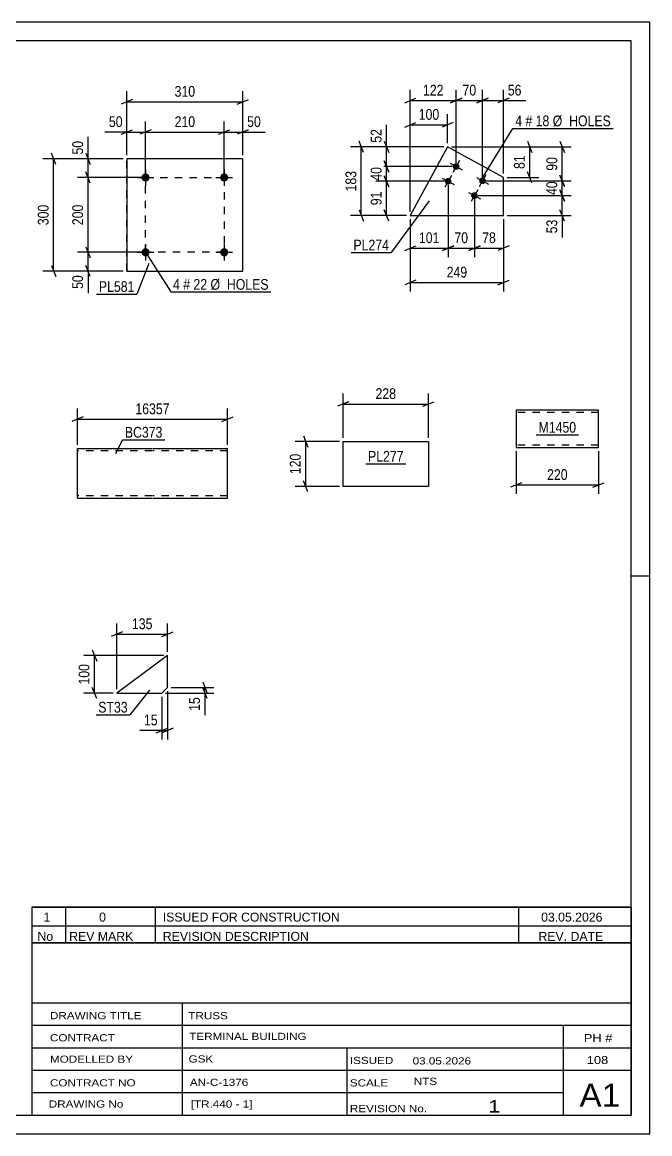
# Model space of a CAD drawing. Header units: millimetres. Extents: x 0 to 420, y 0 to 297.
# Drawn here: x 252.5 to 420, y 0 to 297 of the extents above; entities that cross this region are included whole.
import ezdxf

# ---------------------------------------------------------------- set-up
doc = ezdxf.new("R2010")
doc.units = ezdxf.units.MM
doc.linetypes.add('DXK_LINE_DOT2', pattern=[3.9198, 1.9599, -1.9599])
doc.styles.add('Arial Narrow', font='ARIALN.TTF', dxfattribs={"height": 0.2})

# ---------------------------------------------------------------- blocks, each defined once
blk = doc.blocks.new('Unknown-814409524-1133')
at = {"color": 5, "linetype": 'Continuous'}
for p, q in [((420, 297), (0, 297)), ((420, 0), (420, 297)), ((415, 292), (5, 292)), ((415, 5), (415, 292)), ((420, 149), (415, 149)), ((5, 5), (415, 5)), ((0, 0), (420, 0))]:
    blk.add_line(p, q, dxfattribs=at)
blk = doc.blocks.new('Unknown-814409524-7042')
at = {"color": 7, "linetype": 'Continuous'}
for p, q in [((255, 51.05), (255, 5)), ((255, 51.05), (415, 51.05)), ((415, 51), (415, 5)), ((255, 35), (415, 35)), ((295.14, 35), (295.14, 5)), ((255, 29), (415, 29)), ((397, 5.05), (397, 29.05)), ((255, 23), (415, 23)), ((339.14, 23), (339.14, 5)), ((255, 17), (415, 17)), ((255, 11), (397, 11)), ((255, 5), (415, 5))]:
    blk.add_line(p, q, dxfattribs=at)
at = {"color": 7, "style": 'Arial Narrow'}
for s, height, width, p in [('DRAWING TITLE', 1.9089, 1.425378, (259.88, 30.61)), ('TRUSS', 1.909, 1.425378, (296.81, 30.59)), ('TERMINAL BUILDING', 1.9089, 1.425378, (297.06, 25.07)), ('CONTRACT', 1.909, 1.425378, (259.88, 24.71)), ('MODELLED BY', 1.9089, 1.425378, (259.88, 18.98)), ('GSK', 1.909, 1.425378, (296.88, 19.04)), ('ISSUED', 1.909, 1.425378, (339.94, 18.64)), ('03.05.2026', 1.909, 1.425378, (356.69, 18.52)), ('CONTRACT NO', 1.9089, 1.425378, (259.88, 12.66)), ('AN-C-1376', 1.909, 1.425378, (297.23, 12.78)), ('SCALE', 1.909, 1.425378, (339.94, 12.65)), ('A1', 6.204, 1.25, (401.24, 7.2)), ('DRAWING No', 1.909, 1.425378, (259.56, 7)), ('[TR.440 - 1]', 1.9089, 1.425378, (297.46, 6.99)), ('1', 3.34, 1.5, (376.91, 5.68)), ('REVISION No.', 1.9089, 1.425378, (339.94, 5.77))]:
    blk.add_text(s, height=height, dxfattribs=dict(at, width=width)).set_placement(p)
at = {"color": 7, "linetype": 'Continuous', "style": 'Arial Narrow'}
for s, height, width, p in [('PH #', 2.1, 1.42538, (402.4, 24.55)), ('108', 2.1, 1.42538, (403.19, 18.65)), ('NTS', 1.909, 1.425378, (357, 13.05))]:
    blk.add_text(s, height=height, dxfattribs=dict(at, width=width)).set_placement(p)
blk = doc.blocks.new('Unknown-814409524-7043')
at = {"color": 7, "linetype": 'Continuous'}
for p, q in [((255, 60.55), (415, 60.55)), ((415, 60.55), (255, 60.55)), ((255, 60.55), (255, 55.55)), ((264, 60.55), (264, 55.55)), ((288, 60.55), (288, 55.55)), ((385, 60.55), (385, 55.55)), ((415, 60.55), (415, 55.55)), ((255, 55.55), (415, 55.55)), ((255, 55.55), (255, 51.05)), ((255, 55.55), (415, 55.55)), ((264, 55.55), (264, 51.05)), ((288, 55.55), (288, 51.05)), ((385, 55.55), (385, 51.05)), ((415, 55.55), (415, 51.05)), ((415, 51.05), (255, 51.05))]:
    blk.add_line(p, q, dxfattribs=at)
at = {"color": 7, "linetype": 'Continuous', "style": 'Arial Narrow'}
for s, height, width, p in [('1', 2.39, 1.196471, (258.16, 56.7)), ('0', 2.39, 1.196471, (273, 56.7)), ('ISSUED FOR CONSTRUCTION', 2.3861, 1.196471, (290, 56.7)), ('03.05.2026', 2.386, 1.196471, (391, 56.7)), ('No', 2.386, 1.2, (256.54, 51.55)), ('REV MARK', 2.386, 1.2, (265, 51.55)), ('REVISION DESCRIPTION', 2.3861, 1.2, (290, 51.55)), ('REV. DATE', 2.386, 1.2, (390.28, 51.55))]:
    blk.add_text(s, height=height, dxfattribs=dict(at, width=width)).set_placement(p)
blk = doc.blocks.new('Part-814409524-1649 - 1633')
at = {"color": 2, "linetype": 'Continuous'}
for p, q in [((291.25, 127.77), (277.75, 117.77)), ((291.25, 119.27), (291.25, 127.77)), ((289.75, 117.77), (291.25, 119.27)), ((277.75, 117.77), (289.75, 117.77))]:
    blk.add_line(p, q, dxfattribs=at)
blk = doc.blocks.new('Part-814409524-1461 - 1447')
at = {"color": 2, "linetype": 'Continuous'}
for p, q in [((338.15, 172.98), (338.15, 184.98)), ((338.15, 184.98), (360.91, 184.98)), ((360.91, 184.98), (360.91, 172.98)), ((360.91, 172.98), (338.15, 172.98))]:
    blk.add_line(p, q, dxfattribs=at)
blk = doc.blocks.new('Bolt-814409524-1935 - 1886')
at = {"linetype": 'Continuous'}
for points in [[(286.49, 235.52, -1), (284.29, 235.52, -1)], [(307.49, 235.52, -1), (305.29, 235.52, -1)]]:
    blk.add_hatch(color=1, dxfattribs=at).paths.add_polyline_path(points)
at = {"color": 1, "linetype": 'Continuous'}
for p, q in [((285.39, 237.72), (285.39, 233.32)), ((306.39, 237.72), (306.39, 233.32)), ((283.19, 235.52), (287.59, 235.52)), ((304.19, 235.52), (308.59, 235.52))]:
    blk.add_line(p, q, dxfattribs=at)
blk = doc.blocks.new('Part-814409524-1902 - 1886')
at = {"color": 2, "linetype": 'Continuous'}
for p, q in [((280.39, 260.52), (280.39, 230.52)), ((311.39, 260.52), (280.39, 260.52)), ((311.39, 230.52), (311.39, 260.52)), ((280.39, 230.52), (311.39, 230.52))]:
    blk.add_line(p, q, dxfattribs=at)
at = {"color": 7, "linetype": 'DXK_LINE_DOT2'}
for p, q in [((280.39, 230.52), (280.39, 260.52)), ((311.39, 230.52), (311.39, 260.52))]:
    blk.add_line(p, q, dxfattribs=at)
blk = doc.blocks.new('Bolt-814409524-1940 - 1886')
at = {"linetype": 'Continuous'}
for points in [[(286.49, 255.52, -1), (284.29, 255.52, -1)], [(307.49, 255.52, -1), (305.29, 255.52, -1)]]:
    blk.add_hatch(color=1, dxfattribs=at).paths.add_polyline_path(points)
at = {"color": 1, "linetype": 'Continuous'}
for p, q in [((283.19, 255.52), (287.59, 255.52)), ((285.39, 257.72), (285.39, 253.32)), ((304.19, 255.52), (308.59, 255.52)), ((306.39, 257.72), (306.39, 253.32))]:
    blk.add_line(p, q, dxfattribs=at)
blk = doc.blocks.new('Part-814409524-2120 - 2106')
at = {"color": 2, "linetype": 'Continuous'}
for p, q in [((406.33, 193.35), (384.33, 193.35)), ((384.33, 193.35), (384.33, 183.44)), ((406.33, 183.35), (406.33, 193.35)), ((384.33, 183.44), (384.33, 183.35)), ((384.33, 183.35), (406.33, 183.35))]:
    blk.add_line(p, q, dxfattribs=at)
at = {"color": 7, "linetype": 'DXK_LINE_DOT2'}
for p, q in [((406.33, 192.75), (384.33, 192.75)), ((384.33, 183.95), (384.33, 183.99)), ((406.33, 183.95), (384.33, 183.95)), ((406.33, 183.95), (406.33, 183.99))]:
    blk.add_line(p, q, dxfattribs=at)
blk = doc.blocks.new('Part-814409524-2152 - 2136')
at = {"color": 2, "linetype": 'Continuous'}
for p, q in [((267.2, 169.86), (267.2, 183.06)), ((267.2, 183.06), (287.2, 183.06)), ((287.3, 183.06), (307.3, 183.06)), ((307.3, 169.86), (307.3, 183.06)), ((267.2, 169.86), (287.2, 169.86)), ((287.3, 169.86), (307.3, 169.86))]:
    blk.add_line(p, q, dxfattribs=at)
at = {"color": 7, "linetype": 'DXK_LINE_DOT2'}
for p, q in [((287.2, 182.46), (267.2, 182.46)), ((307.3, 182.46), (287.3, 182.46)), ((287.2, 170.46), (267.2, 170.46)), ((267.2, 169.95), (267.2, 169.86)), ((307.3, 170.46), (287.3, 170.46)), ((307.3, 169.86), (307.3, 169.95))]:
    blk.add_line(p, q, dxfattribs=at)
blk = doc.blocks.new('Part-814409524-6716 - 6715')
at = {"color": 2, "linetype": 'Continuous'}
for p, q in [((366.04, 263.68), (356.08, 245.37)), ((380.97, 255.55), (366.04, 263.68)), ((380.97, 245.37), (380.97, 255.55)), ((356.08, 245.37), (380.97, 245.37))]:
    blk.add_line(p, q, dxfattribs=at)
blk = doc.blocks.new('Bolt-814409524-6717 - 6715')
at = {"linetype": 'Continuous'}
for points in [[(369.11, 258.02, -1), (367.53, 258.88, -1)], [(376.14, 254.2, -1), (374.56, 255.06, -1)], [(366.96, 254.07, -1), (365.38, 254.93, -1)], [(373.99, 250.25, -1), (372.41, 251.11, -1)]]:
    blk.add_hatch(color=1, dxfattribs=at).paths.add_polyline_path(points)
at = {"color": 1, "linetype": 'Continuous'}
for p, q in [((366.74, 259.31), (369.9, 257.59)), ((369.18, 260.03), (367.46, 256.87)), ((367.03, 256.08), (365.31, 252.92)), ((373.77, 255.49), (376.93, 253.77)), ((376.21, 256.21), (374.49, 253.05)), ((364.59, 255.36), (367.75, 253.64)), ((371.62, 251.54), (374.78, 249.82)), ((374.06, 252.26), (372.34, 249.1))]:
    blk.add_line(p, q, dxfattribs=at)
blk = doc.blocks.new('Rectangle-814409524-2049 - 1886')
at = {"color": 1, "linetype": 'DXK_LINE_DOT2'}
blk.add_lwpolyline([(285.39, 255.52), (306.39, 255.52), (306.39, 235.52), (285.39, 235.52), (285.39, 255.52)], close=True, dxfattribs=at)
blk = doc.blocks.new('StraightDimension-814409524-1677 - 1633')
at = {"color": 7, "linetype": 'Continuous'}
for p, q in [((289.75, 116.77), (289.75, 105.37)), ((291.25, 118.27), (291.25, 105.37)), ((288.25, 107.17), (291.25, 108.37)), ((292.75, 108.37), (289.75, 107.17)), ((289.75, 107.77), (291.25, 107.77))]:
    blk.add_line(p, q, dxfattribs=at)
at = {"color": 0}
blk.add_wipeout([(289.22, 108.52), (289.22, 112.72), (284.37, 112.72), (284.37, 108.52)], dxfattribs=at)
at = {"color": 7, "linetype": 'Continuous'}
blk.add_line((289.75, 107.77), (283.84, 107.77), dxfattribs=at)
blk.add_line((289.75, 107.77), (283.84, 107.77), dxfattribs=at)
at = {"color": 3, "style": 'Arial Narrow'}
blk.add_text('15', height=2.863, dxfattribs=at).set_placement((284.97, 109.12))
blk = doc.blocks.new('StraightDimension-814409524-1691 - 1633')
at = {"color": 7, "linetype": 'Continuous'}
for p, q in [((279.25, 134.08), (276.25, 132.88)), ((277.75, 118.77), (277.75, 136.33)), ((289.75, 132.88), (292.75, 134.08)), ((291.25, 128.77), (291.25, 136.33)), ((277.75, 133.48), (291.25, 133.48))]:
    blk.add_line(p, q, dxfattribs=at)
at = {"color": 0}
blk.add_wipeout([(287.84, 134.23), (287.84, 138.43), (281.16, 138.43), (281.16, 134.23)], dxfattribs=at)
at = {"color": 3, "style": 'Arial Narrow'}
blk.add_text('135', height=2.863, dxfattribs=at).set_placement((281.76, 134.83))
blk = doc.blocks.new('StraightDimension-814409524-1651 - 1633')
at = {"color": 7, "linetype": 'Continuous'}
for p, q in [((292.25, 119.27), (303.65, 119.27)), ((300.65, 120.77), (301.85, 117.77)), ((301.85, 116.27), (300.65, 119.27)), ((301.25, 117.77), (301.25, 119.27)), ((290.75, 117.77), (303.65, 117.77))]:
    blk.add_line(p, q, dxfattribs=at)
at = {"color": 0}
blk.add_wipeout([(300.5, 117.24), (296.3, 117.24), (296.3, 112.39), (300.5, 112.39)], dxfattribs=at)
at = {"color": 7, "linetype": 'Continuous'}
blk.add_line((301.25, 117.77), (301.25, 111.86), dxfattribs=at)
blk.add_line((301.25, 117.77), (301.25, 111.86), dxfattribs=at)
at = {"color": 3, "style": 'Arial Narrow'}
blk.add_text('15', height=2.863, rotation=90.0002, dxfattribs=at).set_placement((299.9, 112.99))
blk = doc.blocks.new('StraightDimension-814409524-1663 - 1633')
at = {"color": 7, "linetype": 'Continuous'}
for p, q in [((290.25, 127.77), (268.9, 127.77)), ((271.15, 129.27), (272.35, 126.27)), ((271.75, 117.77), (271.75, 127.77)), ((272.35, 116.27), (271.15, 119.27)), ((276.75, 117.77), (268.9, 117.77))]:
    blk.add_line(p, q, dxfattribs=at)
at = {"color": 0}
blk.add_wipeout([(271, 126.11), (266.8, 126.11), (266.8, 119.43), (271, 119.43)], dxfattribs=at)
at = {"color": 3, "style": 'Arial Narrow'}
blk.add_text('100', height=2.863, rotation=90.0002, dxfattribs=at).set_placement((270.4, 120.03))
blk = doc.blocks.new('StraightDimension-814409524-1463 - 1447')
at = {"color": 7, "linetype": 'Continuous'}
for p, q in [((338.15, 185.98), (338.15, 197.83)), ((360.91, 185.98), (360.91, 197.83)), ((339.65, 195.58), (336.65, 194.38)), ((338.15, 194.98), (360.91, 194.98)), ((359.41, 194.38), (362.41, 195.58))]:
    blk.add_line(p, q, dxfattribs=at)
at = {"color": 0}
blk.add_wipeout([(352.87, 195.73), (352.87, 199.93), (346.19, 199.93), (346.19, 195.73)], dxfattribs=at)
at = {"color": 3, "style": 'Arial Narrow'}
blk.add_text('228', height=2.863, dxfattribs=at).set_placement((346.79, 196.33))
blk = doc.blocks.new('StraightDimension-814409524-1474 - 1447')
at = {"color": 7, "linetype": 'Continuous'}
for p, q in [((337.15, 184.98), (325.3, 184.98)), ((327.55, 186.48), (328.75, 183.48)), ((328.15, 172.98), (328.15, 184.98)), ((337.15, 172.98), (325.3, 172.98)), ((328.75, 171.48), (327.55, 174.48))]:
    blk.add_line(p, q, dxfattribs=at)
at = {"color": 0}
blk.add_wipeout([(327.4, 182.32), (323.2, 182.32), (323.2, 175.64), (327.4, 175.64)], dxfattribs=at)
at = {"color": 3, "style": 'Arial Narrow'}
blk.add_text('120', height=2.863, rotation=90.0002, dxfattribs=at).set_placement((326.8, 176.24))
blk = doc.blocks.new('StraightDimension-814409524-1942 - 1886')
at = {"color": 7, "linetype": 'Continuous'}
for p, q in [((281.89, 276.35), (278.89, 275.15)), ((280.39, 261.52), (280.39, 278.6)), ((309.89, 275.15), (312.89, 276.35)), ((311.39, 261.52), (311.39, 278.6)), ((280.39, 275.75), (311.39, 275.75))]:
    blk.add_line(p, q, dxfattribs=at)
at = {"color": 0}
blk.add_wipeout([(299.24, 276.5), (299.24, 280.7), (292.55, 280.7), (292.55, 276.5)], dxfattribs=at)
at = {"color": 3, "style": 'Arial Narrow'}
blk.add_text('310', height=2.863, dxfattribs=at).set_placement((293.15, 277.1))
blk = doc.blocks.new('StraightDimension-814409524-1966 - 1886')
at = {"color": 7, "linetype": 'Continuous'}
for p, q in [((285.39, 256.52), (285.39, 270.5)), ((306.39, 256.52), (306.39, 270.5)), ((286.89, 268.25), (283.89, 267.05)), ((285.39, 267.65), (306.39, 267.65)), ((304.89, 267.05), (307.89, 268.25))]:
    blk.add_line(p, q, dxfattribs=at)
at = {"color": 0}
blk.add_wipeout([(299.24, 268.4), (299.24, 272.6), (292.55, 272.6), (292.55, 268.4)], dxfattribs=at)
at = {"color": 3, "style": 'Arial Narrow'}
blk.add_text('210', height=2.863, dxfattribs=at).set_placement((293.15, 269))
blk = doc.blocks.new('StraightDimension-814409524-2036 - 1886')
at = {"color": 7, "linetype": 'Continuous'}
for p, q in [((269.45, 262.02), (270.65, 259.02)), ((279.39, 260.52), (267.2, 260.52)), ((270.05, 255.52), (270.05, 260.52)), ((284.39, 255.52), (267.2, 255.52)), ((270.65, 254.02), (269.45, 257.02))]:
    blk.add_line(p, q, dxfattribs=at)
at = {"color": 0}
blk.add_wipeout([(269.3, 265.9), (265.1, 265.9), (265.1, 261.04), (269.3, 261.04)], dxfattribs=at)
at = {"color": 7, "linetype": 'Continuous'}
blk.add_line((270.05, 260.52), (270.05, 266.42), dxfattribs=at)
blk.add_line((270.05, 260.52), (270.05, 266.42), dxfattribs=at)
at = {"color": 3, "style": 'Arial Narrow'}
blk.add_text('50', height=2.863, rotation=90.0002, dxfattribs=at).set_placement((268.7, 261.64))
blk = doc.blocks.new('StraightDimension-814409524-1953 - 1886')
at = {"color": 7, "linetype": 'Continuous'}
for p, q in [((280.39, 261.52), (280.39, 270.5)), ((285.39, 256.52), (285.39, 270.5)), ((278.89, 267.05), (281.89, 268.25)), ((280.39, 267.65), (285.39, 267.65)), ((286.89, 268.25), (283.89, 267.05))]:
    blk.add_line(p, q, dxfattribs=at)
at = {"color": 0}
blk.add_wipeout([(279.87, 268.4), (279.87, 272.6), (275.01, 272.6), (275.01, 268.4)], dxfattribs=at)
at = {"color": 7, "linetype": 'Continuous'}
blk.add_line((280.39, 267.65), (274.49, 267.65), dxfattribs=at)
blk.add_line((280.39, 267.65), (274.49, 267.65), dxfattribs=at)
at = {"color": 3, "style": 'Arial Narrow'}
blk.add_text('50', height=2.863, dxfattribs=at).set_placement((275.61, 269))
blk = doc.blocks.new('StraightDimension-814409524-1982 - 1886')
at = {"color": 7, "linetype": 'Continuous'}
for p, q in [((306.39, 256.52), (306.39, 270.5)), ((311.39, 261.52), (311.39, 270.5)), ((304.89, 267.05), (307.89, 268.25)), ((306.39, 267.65), (311.39, 267.65)), ((312.89, 268.25), (309.89, 267.05))]:
    blk.add_line(p, q, dxfattribs=at)
at = {"color": 0}
blk.add_wipeout([(316.77, 268.4), (316.77, 272.6), (311.92, 272.6), (311.92, 268.4)], dxfattribs=at)
at = {"color": 7, "linetype": 'Continuous'}
blk.add_line((311.39, 267.65), (317.3, 267.65), dxfattribs=at)
blk.add_line((311.39, 267.65), (317.3, 267.65), dxfattribs=at)
at = {"color": 3, "style": 'Arial Narrow'}
blk.add_text('50', height=2.863, dxfattribs=at).set_placement((312.52, 269))
blk = doc.blocks.new('StraightDimension-814409524-1996 - 1886')
at = {"color": 7, "linetype": 'Continuous'}
for p, q in [((261.45, 259.02), (260.25, 262.02)), ((279.39, 260.52), (258, 260.52)), ((260.85, 230.52), (260.85, 260.52)), ((260.25, 232.02), (261.45, 229.02)), ((279.39, 230.52), (258, 230.52))]:
    blk.add_line(p, q, dxfattribs=at)
at = {"color": 0}
blk.add_wipeout([(260.1, 248.86), (255.9, 248.86), (255.9, 242.17), (260.1, 242.17)], dxfattribs=at)
at = {"color": 3, "style": 'Arial Narrow'}
blk.add_text('300', height=2.863, rotation=90.0002, dxfattribs=at).set_placement((259.5, 242.77))
blk = doc.blocks.new('StraightDimension-814409524-2007 - 1886')
at = {"color": 7, "linetype": 'Continuous'}
for p, q in [((284.39, 235.52), (267.2, 235.52)), ((269.45, 237.02), (270.65, 234.02)), ((270.05, 230.52), (270.05, 235.52)), ((270.65, 229.02), (269.45, 232.02)), ((279.39, 230.52), (267.2, 230.52))]:
    blk.add_line(p, q, dxfattribs=at)
at = {"color": 0}
blk.add_wipeout([(269.3, 229.99), (265.1, 229.99), (265.1, 225.14), (269.3, 225.14)], dxfattribs=at)
at = {"color": 7, "linetype": 'Continuous'}
blk.add_line((270.05, 230.52), (270.05, 224.61), dxfattribs=at)
blk.add_line((270.05, 230.52), (270.05, 224.61), dxfattribs=at)
at = {"color": 3, "style": 'Arial Narrow'}
blk.add_text('50', height=2.863, rotation=90.0002, dxfattribs=at).set_placement((268.7, 225.74))
blk = doc.blocks.new('StraightDimension-814409524-2020 - 1886')
at = {"color": 7, "linetype": 'Continuous'}
for p, q in [((284.39, 255.52), (267.2, 255.52)), ((270.65, 254.02), (269.45, 257.02)), ((270.05, 235.52), (270.05, 255.52)), ((284.39, 235.52), (267.2, 235.52)), ((269.45, 237.02), (270.65, 234.02))]:
    blk.add_line(p, q, dxfattribs=at)
at = {"color": 0}
blk.add_wipeout([(269.3, 248.86), (265.1, 248.86), (265.1, 242.18), (269.3, 242.18)], dxfattribs=at)
at = {"color": 3, "style": 'Arial Narrow'}
blk.add_text('200', height=2.863, rotation=90.0002, dxfattribs=at).set_placement((268.7, 242.78))
blk = doc.blocks.new('StraightDimension-814409524-2122 - 2106')
at = {"color": 7, "linetype": 'Continuous'}
for p, q in [((384.33, 182.35), (384.33, 170.95)), ((406.33, 182.35), (406.33, 170.95)), ((385.83, 173.95), (382.83, 172.75)), ((384.33, 173.35), (406.33, 173.35)), ((404.83, 172.75), (407.83, 173.95))]:
    blk.add_line(p, q, dxfattribs=at)
at = {"color": 0}
blk.add_wipeout([(398.67, 174.1), (398.67, 178.3), (391.99, 178.3), (391.99, 174.1)], dxfattribs=at)
at = {"color": 3, "style": 'Arial Narrow'}
blk.add_text('220', height=2.863, dxfattribs=at).set_placement((392.59, 174.7))
blk = doc.blocks.new('StraightDimension-814409524-2157 - 2136')
at = {"color": 7, "linetype": 'Continuous'}
for p, q in [((267.2, 184.06), (267.2, 193.77)), ((307.3, 184.06), (307.3, 193.77)), ((268.7, 191.52), (265.7, 190.32)), ((267.2, 190.92), (307.3, 190.92)), ((305.8, 190.32), (308.8, 191.52))]:
    blk.add_line(p, q, dxfattribs=at)
at = {"color": 0}
blk.add_wipeout([(292.42, 191.67), (292.42, 195.87), (282.08, 195.87), (282.08, 191.67)], dxfattribs=at)
at = {"color": 3, "style": 'Arial Narrow'}
blk.add_text('16357', height=2.863, dxfattribs=at).set_placement((282.68, 192.27))
blk = doc.blocks.new('StraightDimension-814409524-6971 - 6715')
at = {"color": 7, "linetype": 'Continuous'}
for p, q in [((373.2, 249.68), (373.2, 234.24)), ((380.97, 244.37), (380.97, 234.24)), ((371.7, 236.04), (374.7, 237.24)), ((373.2, 236.64), (380.97, 236.64)), ((382.47, 237.24), (379.47, 236.04))]:
    blk.add_line(p, q, dxfattribs=at)
at = {"color": 0}
blk.add_wipeout([(379.51, 237.39), (379.51, 241.59), (374.66, 241.59), (374.66, 237.39)], dxfattribs=at)
at = {"color": 3, "style": 'Arial Narrow'}
blk.add_text('78', height=2.863, dxfattribs=at).set_placement((375.26, 237.99))
blk = doc.blocks.new('StraightDimension-814409524-6737 - 6715')
at = {"color": 7, "linetype": 'Continuous'}
for p, q in [((343.59, 262.18), (342.39, 265.18)), ((365.04, 263.68), (340.14, 263.68)), ((342.99, 245.37), (342.99, 263.68)), ((342.39, 246.87), (343.59, 243.87)), ((355.08, 245.37), (340.14, 245.37))]:
    blk.add_line(p, q, dxfattribs=at)
at = {"color": 0}
blk.add_wipeout([(342.24, 257.86), (338.04, 257.86), (338.04, 251.18), (342.24, 251.18)], dxfattribs=at)
at = {"color": 3, "style": 'Arial Narrow'}
blk.add_text('183', height=2.863, rotation=90.0002, dxfattribs=at).set_placement((341.64, 251.78))
blk = doc.blocks.new('StraightDimension-814409524-6721 - 6715')
at = {"color": 7, "linetype": 'Continuous'}
for p, q in [((356.08, 246.37), (356.08, 272.43)), ((366.04, 264.68), (366.04, 272.43)), ((354.58, 268.98), (357.58, 270.18)), ((356.08, 269.58), (366.04, 269.58)), ((367.54, 270.18), (364.54, 268.98))]:
    blk.add_line(p, q, dxfattribs=at)
at = {"color": 0}
blk.add_wipeout([(364.4, 270.33), (364.4, 274.53), (357.72, 274.53), (357.72, 270.33)], dxfattribs=at)
at = {"color": 3, "style": 'Arial Narrow'}
blk.add_text('100', height=2.863, dxfattribs=at).set_placement((358.32, 270.93))
blk = doc.blocks.new('StraightDimension-814409524-6727 - 6715')
at = {"color": 7, "linetype": 'Continuous'}
for p, q in [((356.08, 244.37), (356.08, 225.05)), ((380.97, 244.37), (380.97, 225.05)), ((357.58, 228.05), (354.58, 226.85)), ((356.08, 227.45), (380.97, 227.45)), ((379.47, 226.85), (382.47, 228.05))]:
    blk.add_line(p, q, dxfattribs=at)
at = {"color": 0}
blk.add_wipeout([(371.87, 228.2), (371.87, 232.4), (365.18, 232.4), (365.18, 228.2)], dxfattribs=at)
at = {"color": 3, "style": 'Arial Narrow'}
blk.add_text('249', height=2.863, dxfattribs=at).set_placement((365.78, 228.8))
blk = doc.blocks.new('StraightDimension-814409524-6731 - 6715')
at = {"color": 7, "linetype": 'Continuous'}
for p, q in [((387.36, 265.18), (388.56, 262.18)), ((367.04, 263.68), (390.36, 263.68)), ((387.96, 255.55), (387.96, 263.68)), ((381.97, 255.55), (390.36, 255.55)), ((388.56, 254.05), (387.36, 257.05))]:
    blk.add_line(p, q, dxfattribs=at)
at = {"color": 0}
blk.add_wipeout([(387.21, 262.04), (383.01, 262.04), (383.01, 257.19), (387.21, 257.19)], dxfattribs=at)
at = {"color": 3, "style": 'Arial Narrow'}
blk.add_text('81', height=2.863, rotation=90.0002, dxfattribs=at).set_placement((386.61, 257.79))
blk = doc.blocks.new('StraightDimension-814409524-6910 - 6715')
at = {"color": 7, "linetype": 'Continuous'}
for p, q in [((373.85, 275.47), (376.85, 276.67)), ((375.35, 255.63), (375.35, 278.92)), ((382.47, 276.67), (379.47, 275.47)), ((380.97, 256.55), (380.97, 278.92)), ((375.35, 276.07), (380.97, 276.07))]:
    blk.add_line(p, q, dxfattribs=at)
at = {"color": 0}
blk.add_wipeout([(386.35, 276.82), (386.35, 281.02), (381.5, 281.02), (381.5, 276.82)], dxfattribs=at)
at = {"color": 7, "linetype": 'Continuous'}
blk.add_line((380.97, 276.07), (386.88, 276.07), dxfattribs=at)
blk.add_line((380.97, 276.07), (386.88, 276.07), dxfattribs=at)
at = {"color": 3, "style": 'Arial Narrow'}
blk.add_text('56', height=2.863, dxfattribs=at).set_placement((382.1, 277.42))
blk = doc.blocks.new('StraightDimension-814409524-6911 - 6715')
at = {"color": 7, "linetype": 'Continuous'}
for p, q in [((366.82, 275.47), (369.82, 276.67)), ((368.32, 259.45), (368.32, 278.92)), ((376.85, 276.67), (373.85, 275.47)), ((375.35, 255.63), (375.35, 278.92)), ((368.32, 276.07), (375.35, 276.07))]:
    blk.add_line(p, q, dxfattribs=at)
at = {"color": 0}
blk.add_wipeout([(374.26, 276.82), (374.26, 281.02), (369.41, 281.02), (369.41, 276.82)], dxfattribs=at)
at = {"color": 3, "style": 'Arial Narrow'}
blk.add_text('70', height=2.863, dxfattribs=at).set_placement((370.01, 277.42))
blk = doc.blocks.new('StraightDimension-814409524-6912 - 6715')
at = {"color": 7, "linetype": 'Continuous'}
for p, q in [((354.58, 275.47), (357.58, 276.67)), ((356.08, 246.37), (356.08, 278.92)), ((369.82, 276.67), (366.82, 275.47)), ((368.32, 259.45), (368.32, 278.92)), ((356.08, 276.07), (368.32, 276.07))]:
    blk.add_line(p, q, dxfattribs=at)
at = {"color": 0}
blk.add_wipeout([(365.54, 276.82), (365.54, 281.02), (358.86, 281.02), (358.86, 276.82)], dxfattribs=at)
at = {"color": 3, "style": 'Arial Narrow'}
blk.add_text('122', height=2.863, dxfattribs=at).set_placement((359.46, 277.42))
blk = doc.blocks.new('StraightDimension-814409524-6997 - 6715')
at = {"color": 7, "linetype": 'Continuous'}
for p, q in [((396.03, 256.13), (397.23, 253.13)), ((376.35, 254.63), (399.03, 254.63)), ((396.63, 250.68), (396.63, 254.63)), ((374.2, 250.68), (399.03, 250.68)), ((397.23, 249.18), (396.03, 252.18))]:
    blk.add_line(p, q, dxfattribs=at)
at = {"color": 0}
blk.add_wipeout([(395.88, 255.08), (391.68, 255.08), (391.68, 250.22), (395.88, 250.22)], dxfattribs=at)
at = {"color": 3, "style": 'Arial Narrow'}
blk.add_text('40', height=2.863, rotation=90.0002, dxfattribs=at).set_placement((395.28, 250.82))
blk = doc.blocks.new('StraightDimension-814409524-6933 - 6715')
at = {"color": 7, "linetype": 'Continuous'}
for p, q in [((349.14, 265.18), (350.34, 262.18)), ((365.04, 263.68), (346.89, 263.68)), ((349.74, 258.45), (349.74, 263.68)), ((367.32, 258.45), (346.89, 258.45)), ((350.34, 256.95), (349.14, 259.95))]:
    blk.add_line(p, q, dxfattribs=at)
at = {"color": 0}
blk.add_wipeout([(348.98, 269.06), (344.78, 269.06), (344.78, 264.2), (348.98, 264.2)], dxfattribs=at)
at = {"color": 7, "linetype": 'Continuous'}
blk.add_line((349.74, 263.68), (349.74, 269.58), dxfattribs=at)
blk.add_line((349.74, 263.68), (349.74, 269.58), dxfattribs=at)
at = {"color": 3, "style": 'Arial Narrow'}
blk.add_text('52', height=2.863, rotation=90.0002, dxfattribs=at).set_placement((348.39, 264.8))
blk = doc.blocks.new('StraightDimension-814409524-6998 - 6715')
at = {"color": 7, "linetype": 'Continuous'}
for p, q in [((374.2, 250.68), (399.03, 250.68)), ((396.03, 252.18), (397.23, 249.18)), ((396.63, 245.37), (396.63, 250.68)), ((397.23, 243.87), (396.03, 246.87)), ((381.97, 245.37), (399.03, 245.37))]:
    blk.add_line(p, q, dxfattribs=at)
at = {"color": 0}
blk.add_wipeout([(395.88, 244.84), (391.68, 244.84), (391.68, 239.99), (395.88, 239.99)], dxfattribs=at)
at = {"color": 7, "linetype": 'Continuous'}
blk.add_line((396.63, 245.37), (396.63, 239.46), dxfattribs=at)
blk.add_line((396.63, 245.37), (396.63, 239.46), dxfattribs=at)
at = {"color": 3, "style": 'Arial Narrow'}
blk.add_text('53', height=2.863, rotation=90.0002, dxfattribs=at).set_placement((395.28, 240.59))
blk = doc.blocks.new('StraightDimension-814409524-6934 - 6715')
at = {"color": 7, "linetype": 'Continuous'}
for p, q in [((367.32, 258.45), (346.89, 258.45)), ((349.14, 259.95), (350.34, 256.95)), ((349.74, 254.5), (349.74, 258.45)), ((350.34, 253), (349.14, 256)), ((365.17, 254.5), (346.89, 254.5))]:
    blk.add_line(p, q, dxfattribs=at)
at = {"color": 0}
blk.add_wipeout([(348.98, 258.9), (344.78, 258.9), (344.78, 254.05), (348.98, 254.05)], dxfattribs=at)
at = {"color": 3, "style": 'Arial Narrow'}
blk.add_text('40', height=2.863, rotation=90.0002, dxfattribs=at).set_placement((348.39, 254.65))
blk = doc.blocks.new('StraightDimension-814409524-6935 - 6715')
at = {"color": 7, "linetype": 'Continuous'}
for p, q in [((349.14, 256), (350.34, 253)), ((365.17, 254.5), (346.89, 254.5)), ((349.74, 245.37), (349.74, 254.5)), ((350.34, 243.87), (349.14, 246.87)), ((355.08, 245.37), (346.89, 245.37))]:
    blk.add_line(p, q, dxfattribs=at)
at = {"color": 0}
blk.add_wipeout([(348.98, 252.36), (344.78, 252.36), (344.78, 247.51), (348.98, 247.51)], dxfattribs=at)
at = {"color": 3, "style": 'Arial Narrow'}
blk.add_text('91', height=2.863, rotation=90.0002, dxfattribs=at).set_placement((348.39, 248.11))
blk = doc.blocks.new('StraightDimension-814409524-6972 - 6715')
at = {"color": 7, "linetype": 'Continuous'}
for p, q in [((366.17, 253.5), (366.17, 234.24)), ((373.2, 249.68), (373.2, 234.24)), ((364.67, 236.04), (367.67, 237.24)), ((366.17, 236.64), (373.2, 236.64)), ((374.7, 237.24), (371.7, 236.04))]:
    blk.add_line(p, q, dxfattribs=at)
at = {"color": 0}
blk.add_wipeout([(372.11, 237.39), (372.11, 241.59), (367.25, 241.59), (367.25, 237.39)], dxfattribs=at)
at = {"color": 3, "style": 'Arial Narrow'}
blk.add_text('70', height=2.863, dxfattribs=at).set_placement((367.85, 237.99))
blk = doc.blocks.new('StraightDimension-814409524-6973 - 6715')
at = {"color": 7, "linetype": 'Continuous'}
for p, q in [((366.17, 253.5), (366.17, 234.24)), ((356.08, 244.37), (356.08, 234.24)), ((354.58, 236.04), (357.58, 237.24)), ((356.08, 236.64), (366.17, 236.64)), ((367.67, 237.24), (364.67, 236.04))]:
    blk.add_line(p, q, dxfattribs=at)
at = {"color": 0}
blk.add_wipeout([(364.47, 237.39), (364.47, 241.59), (357.78, 241.59), (357.78, 237.39)], dxfattribs=at)
at = {"color": 3, "style": 'Arial Narrow'}
blk.add_text('101', height=2.863, dxfattribs=at).set_placement((358.38, 237.99))
blk = doc.blocks.new('StraightDimension-814409524-6996 - 6715')
at = {"color": 7, "linetype": 'Continuous'}
for p, q in [((396.03, 265.18), (397.23, 262.18)), ((367.04, 263.68), (399.03, 263.68)), ((396.63, 254.63), (396.63, 263.68)), ((397.23, 253.13), (396.03, 256.13)), ((376.35, 254.63), (399.03, 254.63))]:
    blk.add_line(p, q, dxfattribs=at)
at = {"color": 0}
blk.add_wipeout([(395.88, 261.58), (391.68, 261.58), (391.68, 256.73), (395.88, 256.73)], dxfattribs=at)
at = {"color": 3, "style": 'Arial Narrow'}
blk.add_text('90', height=2.863, rotation=90.0002, dxfattribs=at).set_placement((395.28, 257.33))
blk = doc.blocks.new('Mark-814409524-1645 - 1633')
at = {"color": 0}
blk.add_wipeout([(280.63, 112.54), (280.63, 115.54), (272.77, 115.54), (272.77, 112.54)], dxfattribs=at)
blk.add_wipeout([(280.63, 112.54), (280.63, 115.54), (272.77, 115.54), (272.77, 112.54)], dxfattribs=at)
at = {"color": 30, "linetype": 'Continuous'}
for p in [(286.49, 118.54), (272.17, 111.94)]:
    blk.add_line(p, (281.23, 111.94), dxfattribs=at)
at = {"color": 3, "style": 'Arial Narrow'}
blk.add_text('ST33', height=2.863, dxfattribs=at).set_placement((272.77, 112.54))
blk = doc.blocks.new('Mark-814409524-1459 - 1447')
at = {"color": 0}
blk.add_wipeout([(354.28, 179.58), (354.28, 182.58), (344.78, 182.58), (344.78, 179.58)], dxfattribs=at)
blk.add_wipeout([(354.28, 179.58), (354.28, 182.58), (344.78, 182.58), (344.78, 179.58)], dxfattribs=at)
at = {"color": 30, "linetype": 'Continuous'}
blk.add_line((344.18, 178.98), (354.88, 178.98), dxfattribs=at)
at = {"color": 3, "style": 'Arial Narrow'}
blk.add_text('PL277', height=2.863, dxfattribs=at).set_placement((344.78, 179.58))
blk = doc.blocks.new('Mark-814409524-1898 - 1886')
at = {"color": 0}
blk.add_wipeout([(282.44, 224.94), (282.44, 227.94), (272.94, 227.94), (272.94, 224.94)], dxfattribs=at)
blk.add_wipeout([(282.44, 224.94), (282.44, 227.94), (272.94, 227.94), (272.94, 224.94)], dxfattribs=at)
at = {"color": 30, "linetype": 'Continuous'}
for p in [(286.27, 232.52), (272.34, 224.34)]:
    blk.add_line(p, (283.04, 224.34), dxfattribs=at)
at = {"color": 3, "style": 'Arial Narrow'}
blk.add_text('PL581', height=2.863, dxfattribs=at).set_placement((272.94, 224.94))
blk = doc.blocks.new('MarkSet-814409524-2096 - 1886')
at = {"color": 0}
blk.add_wipeout([(294.55, 225.52), (294.55, 228.52), (292.72, 228.52), (292.72, 225.52)], dxfattribs=at)
blk.add_wipeout([(294.55, 225.52), (294.55, 228.52), (292.72, 228.52), (292.72, 225.52)], dxfattribs=at)
at = {"color": 7, "linetype": 'Continuous'}
blk.add_line((285.39, 235.52), (292.12, 224.92), dxfattribs=at)
at = {"color": 0}
blk.add_wipeout([(297.28, 225.52), (297.28, 228.52), (295.45, 228.52), (295.45, 225.52)], dxfattribs=at)
blk.add_wipeout([(297.28, 225.52), (297.28, 228.52), (295.45, 228.52), (295.45, 225.52)], dxfattribs=at)
at = {"color": 3, "style": 'Arial Narrow'}
blk.add_text('4', height=2.86, dxfattribs=at).set_placement((292.72, 225.52))
at = {"color": 0}
blk.add_wipeout([(301.84, 225.52), (301.84, 228.52), (298.18, 228.52), (298.18, 225.52)], dxfattribs=at)
blk.add_wipeout([(301.84, 225.52), (301.84, 228.52), (298.18, 228.52), (298.18, 225.52)], dxfattribs=at)
at = {"color": 3, "style": 'Arial Narrow'}
blk.add_text('#', height=2.86, dxfattribs=at).set_placement((295.45, 225.52))
at = {"color": 0}
blk.add_wipeout([(318.26, 225.52), (318.26, 228.52), (302.74, 228.52), (302.74, 225.52)], dxfattribs=at)
blk.add_wipeout([(318.26, 225.52), (318.26, 228.52), (302.74, 228.52), (302.74, 225.52)], dxfattribs=at)
at = {"color": 7, "linetype": 'Continuous'}
blk.add_line((292.12, 224.92), (318.86, 224.92), dxfattribs=at)
at = {"color": 3, "style": 'Arial Narrow'}
for s, p in [('22', (298.18, 225.52)), ('Ø  HOLES', (302.74, 225.52))]:
    blk.add_text(s, height=2.863, dxfattribs=at).set_placement(p)
blk = doc.blocks.new('Mark-814409524-2118 - 2106')
at = {"color": 0}
blk.add_wipeout([(400.36, 187.33), (400.36, 190.33), (390.31, 190.33), (390.31, 187.33)], dxfattribs=at)
blk.add_wipeout([(400.36, 187.33), (400.36, 190.33), (390.31, 190.33), (390.31, 187.33)], dxfattribs=at)
at = {"color": 30, "linetype": 'Continuous'}
blk.add_line((389.71, 186.73), (400.96, 186.73), dxfattribs=at)
at = {"color": 3, "style": 'Arial Narrow'}
blk.add_text('M1450', height=2.863, dxfattribs=at).set_placement((390.31, 187.33))
blk = doc.blocks.new('Mark-814409524-2148 - 2136')
at = {"color": 0}
blk.add_wipeout([(289.92, 186.01), (289.92, 189.01), (279.87, 189.01), (279.87, 186.01)], dxfattribs=at)
blk.add_wipeout([(289.92, 186.01), (289.92, 189.01), (279.87, 189.01), (279.87, 186.01)], dxfattribs=at)
at = {"color": 30, "linetype": 'Continuous'}
for p, q in [((277.48, 181.77), (279.27, 185.41)), ((279.27, 185.41), (290.52, 185.41))]:
    blk.add_line(p, q, dxfattribs=at)
at = {"color": 3, "style": 'Arial Narrow'}
blk.add_text('BC373', height=2.863, dxfattribs=at).set_placement((279.87, 186.01))
blk = doc.blocks.new('Mark-814409524-6780 - 6715')
at = {"color": 0}
blk.add_wipeout([(350.41, 236.04), (350.41, 239.04), (340.9, 239.04), (340.9, 236.04)], dxfattribs=at)
blk.add_wipeout([(350.41, 236.04), (350.41, 239.04), (340.9, 239.04), (340.9, 236.04)], dxfattribs=at)
at = {"color": 30, "linetype": 'Continuous'}
for p in [(361.15, 249.32), (340.3, 235.44)]:
    blk.add_line(p, (351.01, 235.44), dxfattribs=at)
at = {"color": 3, "style": 'Arial Narrow'}
blk.add_text('PL274', height=2.863, dxfattribs=at).set_placement((340.9, 236.04))
blk = doc.blocks.new('Mark-814409524-7022 - 6715')
at = {"color": 0}
blk.add_wipeout([(385.91, 269.21), (385.91, 272.21), (384.09, 272.21), (384.09, 269.21)], dxfattribs=at)
blk.add_wipeout([(385.91, 269.21), (385.91, 272.21), (384.09, 272.21), (384.09, 269.21)], dxfattribs=at)
at = {"color": 7, "linetype": 'Continuous'}
blk.add_line((374.91, 254.73), (383.49, 268.61), dxfattribs=at)
at = {"color": 0}
blk.add_wipeout([(388.64, 269.21), (388.64, 272.21), (386.81, 272.21), (386.81, 269.21)], dxfattribs=at)
blk.add_wipeout([(388.64, 269.21), (388.64, 272.21), (386.81, 272.21), (386.81, 269.21)], dxfattribs=at)
at = {"color": 3, "style": 'Arial Narrow'}
blk.add_text('4', height=2.86, dxfattribs=at).set_placement((384.09, 269.21))
at = {"color": 0}
blk.add_wipeout([(393.2, 269.21), (393.2, 272.21), (389.54, 272.21), (389.54, 269.21)], dxfattribs=at)
blk.add_wipeout([(393.2, 269.21), (393.2, 272.21), (389.54, 272.21), (389.54, 269.21)], dxfattribs=at)
at = {"color": 3, "style": 'Arial Narrow'}
blk.add_text('#', height=2.86, dxfattribs=at).set_placement((386.81, 269.21))
at = {"color": 0}
blk.add_wipeout([(409.63, 269.21), (409.63, 272.21), (394.1, 272.21), (394.1, 269.21)], dxfattribs=at)
blk.add_wipeout([(409.63, 269.21), (409.63, 272.21), (394.1, 272.21), (394.1, 269.21)], dxfattribs=at)
at = {"color": 7, "linetype": 'Continuous'}
blk.add_line((383.49, 268.61), (410.23, 268.61), dxfattribs=at)
at = {"color": 3, "style": 'Arial Narrow'}
for s, p in [('18', (389.54, 269.21)), ('Ø  HOLES', (394.1, 269.21))]:
    blk.add_text(s, height=2.863, dxfattribs=at).set_placement(p)

msp = doc.modelspace()

# ---------------------------------------------------------------- block references
for name in ['Unknown-814409524-1133', 'Part-814409524-6716 - 6715', 'Part-814409524-1902 - 1886', 'Bolt-814409524-6717 - 6715', 'Bolt-814409524-1940 - 1886', 'Rectangle-814409524-2049 - 1886', 'Bolt-814409524-1935 - 1886', 'Part-814409524-2120 - 2106', 'Part-814409524-1461 - 1447', 'Part-814409524-2152 - 2136', 'Part-814409524-1649 - 1633', 'Unknown-814409524-7043', 'Unknown-814409524-7042']:
    msp.add_blockref(name, (0, 0))

# ---------------------------------------------------------------- next in the draw order: block references
for name in ['StraightDimension-814409524-1942 - 1886', 'StraightDimension-814409524-6737 - 6715', 'StraightDimension-814409524-6971 - 6715', 'StraightDimension-814409524-1463 - 1447', 'StraightDimension-814409524-2157 - 2136', 'Mark-814409524-2118 - 2106', 'Mark-814409524-1459 - 1447', 'StraightDimension-814409524-2122 - 2106', 'StraightDimension-814409524-1677 - 1633']:
    msp.add_blockref(name, (0, 0))

# ---------------------------------------------------------------- next in the draw order: block references
for name in ['StraightDimension-814409524-6721 - 6715', 'StraightDimension-814409524-1966 - 1886', 'StraightDimension-814409524-6727 - 6715', 'Mark-814409524-2148 - 2136', 'StraightDimension-814409524-1474 - 1447', 'StraightDimension-814409524-1691 - 1633']:
    msp.add_blockref(name, (0, 0))

# ---------------------------------------------------------------- next in the draw order: block references
for name in ['StraightDimension-814409524-1982 - 1886', 'StraightDimension-814409524-2036 - 1886', 'StraightDimension-814409524-6731 - 6715', 'StraightDimension-814409524-1651 - 1633']:
    msp.add_blockref(name, (0, 0))

# ---------------------------------------------------------------- next in the draw order: block references
for name in ['StraightDimension-814409524-6910 - 6715', 'StraightDimension-814409524-1953 - 1886', 'StraightDimension-814409524-1663 - 1633']:
    msp.add_blockref(name, (0, 0))

# ---------------------------------------------------------------- next in the draw order: block references
for name in ['StraightDimension-814409524-6911 - 6715', 'StraightDimension-814409524-1996 - 1886', 'Mark-814409524-1645 - 1633']:
    msp.add_blockref(name, (0, 0))

# ---------------------------------------------------------------- next in the draw order: block references
for name in ['StraightDimension-814409524-6912 - 6715', 'StraightDimension-814409524-6997 - 6715', 'StraightDimension-814409524-2007 - 1886']:
    msp.add_blockref(name, (0, 0))

# ---------------------------------------------------------------- next in the draw order: block references
for name in ['StraightDimension-814409524-6933 - 6715', 'StraightDimension-814409524-2020 - 1886', 'StraightDimension-814409524-6998 - 6715', 'Mark-814409524-1898 - 1886']:
    msp.add_blockref(name, (0, 0))

# ---------------------------------------------------------------- next in the draw order: block references
for name in ['StraightDimension-814409524-6934 - 6715', 'MarkSet-814409524-2096 - 1886']:
    msp.add_blockref(name, (0, 0))

# ---------------------------------------------------------------- next in the draw order: block references
msp.add_blockref('StraightDimension-814409524-6935 - 6715', (0, 0))

# ---------------------------------------------------------------- next in the draw order: block references
msp.add_blockref('StraightDimension-814409524-6972 - 6715', (0, 0))

# ---------------------------------------------------------------- next in the draw order: block references
msp.add_blockref('StraightDimension-814409524-6973 - 6715', (0, 0))

# ---------------------------------------------------------------- next in the draw order: block references
for name in ['StraightDimension-814409524-6996 - 6715', 'Mark-814409524-6780 - 6715']:
    msp.add_blockref(name, (0, 0))

# ---------------------------------------------------------------- next in the draw order: block references
msp.add_blockref('Mark-814409524-7022 - 6715', (0, 0))

doc.saveas('drawing.dxf')
